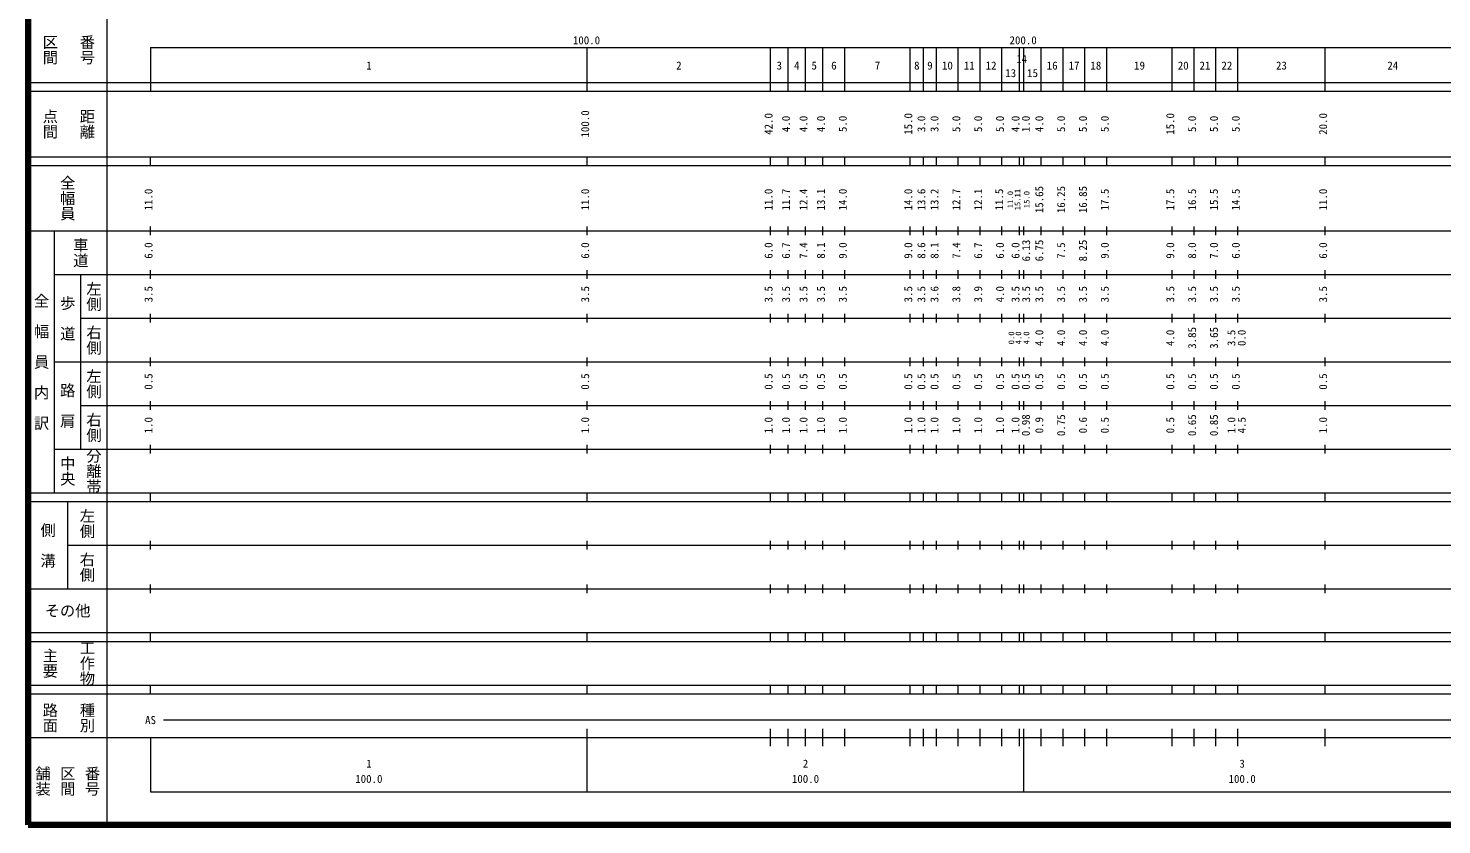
# Model space of a CAD drawing. Units: millimetres on the paper. Extents: x 40 to 680, y 20 to 380.
# Drawn here: x 40 to 363.7, y 20 to 202.4 of the extents above; entities that cross this region are included whole.
import ezdxf
from ezdxf.enums import TextEntityAlignment as Align

# ---------------------------------------------------------------- set-up
doc = ezdxf.new("R2010")
doc.units = ezdxf.units.MM
doc.layers.add('M-TTL', color=2, linetype='Continuous', lineweight=140)
doc.layers.add('M-TTL-BAND', color=7, linetype='Continuous', lineweight=13)
doc.styles.add('@ＭＳ ゴシック', font='')
doc.styles.add('ＭＳ ゴシック', font='')
doc.styles.get('@ＭＳ ゴシック').set_extended_font_data('@MS Gothic')
doc.styles.get('ＭＳ ゴシック').set_extended_font_data('MS Gothic')

msp = doc.modelspace()

# ---------------------------------------------------------------- linework, layer by layer
at = {"layer": 'M-TTL'}
for p, q in [((40, 380), (40, 20)), ((40, 20), (680, 20))]:
    msp.add_line(p, q, dxfattribs=at)
at = {"layer": 'M-TTL-BAND'}
for p, q in [((58, 370), (58, 20)), ((68, 198), (579, 198)), ((68, 198), (68, 188)), ((168, 188), (168, 198)), ((210, 188), (210, 198)), ((214, 188), (214, 198)), ((218, 188), (218, 198)), ((222, 188), (222, 198)), ((227, 188), (227, 198)), ((242, 188), (242, 198)), ((245, 188), (245, 198)), ((248, 188), (248, 198)), ((253, 188), (253, 198)), ((258, 188), (258, 198)), ((263, 188), (263, 198)), ((267, 188), (267, 198)), ((268, 188), (268, 198)), ((272, 188), (272, 198)), ((277, 188), (277, 198)), ((282, 188), (282, 198)), ((287, 188), (287, 198)), ((302, 188), (302, 198)), ((307, 188), (307, 198)), ((312, 188), (312, 198)), ((317, 188), (317, 198)), ((337, 188), (337, 198)), ((40, 190), (579, 190)), ((40, 188), (579, 188)), ((40, 173), (579, 173)), ((68, 171), (68, 173)), ((168, 171), (168, 173)), ((210, 171), (210, 173)), ((214, 171), (214, 173)), ((218, 171), (218, 173)), ((222, 171), (222, 173)), ((227, 171), (227, 173)), ((242, 171), (242, 173)), ((245, 171), (245, 173)), ((248, 171), (248, 173)), ((253, 171), (253, 173)), ((258, 171), (258, 173)), ((263, 171), (263, 173)), ((267, 171), (267, 173)), ((268, 171), (268, 173)), ((272, 171), (272, 173)), ((277, 171), (277, 173)), ((282, 171), (282, 173)), ((287, 171), (287, 173)), ((302, 171), (302, 173)), ((307, 171), (307, 173)), ((312, 171), (312, 173)), ((317, 171), (317, 173)), ((337, 171), (337, 173)), ((40, 171), (579, 171)), ((40, 156), (579, 156)), ((46, 96), (46, 156)), ((68, 155), (68, 157)), ((168, 155), (168, 157)), ((210, 155), (210, 157)), ((214, 155), (214, 157)), ((218, 155), (218, 157)), ((222, 155), (222, 157)), ((227, 155), (227, 157)), ((242, 155), (242, 157)), ((245, 155), (245, 157)), ((248, 155), (248, 157)), ((253, 155), (253, 157)), ((258, 155), (258, 157)), ((263, 155), (263, 157)), ((267, 155), (267, 157)), ((268, 155), (268, 157)), ((272, 155), (272, 157)), ((277, 155), (277, 157)), ((282, 155), (282, 157)), ((287, 155), (287, 157)), ((302, 155), (302, 157)), ((307, 155), (307, 157)), ((312, 155), (312, 157)), ((317, 155), (317, 157)), ((337, 155), (337, 157)), ((46, 146), (579, 146)), ((52, 146), (52, 106)), ((68, 145), (68, 147)), ((168, 145), (168, 147)), ((210, 145), (210, 147)), ((214, 145), (214, 147)), ((218, 145), (218, 147)), ((222, 145), (222, 147)), ((227, 145), (227, 147)), ((242, 145), (242, 147)), ((245, 145), (245, 147)), ((248, 145), (248, 147)), ((253, 145), (253, 147)), ((258, 145), (258, 147)), ((263, 145), (263, 147)), ((267, 145), (267, 147)), ((268, 145), (268, 147)), ((272, 145), (272, 147)), ((277, 145), (277, 147)), ((282, 145), (282, 147)), ((287, 145), (287, 147)), ((302, 145), (302, 147)), ((307, 145), (307, 147)), ((312, 145), (312, 147)), ((317, 145), (317, 147)), ((337, 145), (337, 147)), ((52, 136), (579, 136)), ((68, 135), (68, 137)), ((168, 135), (168, 137)), ((210, 135), (210, 137)), ((214, 135), (214, 137)), ((218, 135), (218, 137)), ((222, 135), (222, 137)), ((227, 135), (227, 137)), ((242, 135), (242, 137)), ((245, 135), (245, 137)), ((248, 135), (248, 137)), ((253, 135), (253, 137)), ((258, 135), (258, 137)), ((263, 135), (263, 137)), ((267, 135), (267, 137)), ((268, 135), (268, 137)), ((272, 135), (272, 137)), ((277, 135), (277, 137)), ((282, 135), (282, 137)), ((287, 135), (287, 137)), ((302, 135), (302, 137)), ((307, 135), (307, 137)), ((312, 135), (312, 137)), ((317, 135), (317, 137)), ((337, 135), (337, 137)), ((68, 125), (68, 127)), ((168, 125), (168, 127)), ((210, 125), (210, 127)), ((214, 125), (214, 127)), ((218, 125), (218, 127)), ((222, 125), (222, 127)), ((227, 125), (227, 127)), ((242, 125), (242, 127)), ((245, 125), (245, 127)), ((248, 125), (248, 127)), ((253, 125), (253, 127)), ((258, 125), (258, 127)), ((263, 125), (263, 127)), ((267, 125), (267, 127)), ((268, 125), (268, 127)), ((272, 125), (272, 127)), ((277, 125), (277, 127)), ((282, 125), (282, 127)), ((287, 125), (287, 127)), ((302, 125), (302, 127)), ((307, 125), (307, 127)), ((312, 125), (312, 127)), ((317, 125), (317, 127)), ((337, 125), (337, 127)), ((46, 126), (579, 126)), ((68, 115), (68, 117)), ((168, 115), (168, 117)), ((210, 115), (210, 117)), ((214, 115), (214, 117)), ((218, 115), (218, 117)), ((222, 115), (222, 117)), ((227, 115), (227, 117)), ((242, 115), (242, 117)), ((245, 115), (245, 117)), ((248, 115), (248, 117)), ((253, 115), (253, 117)), ((258, 115), (258, 117)), ((263, 115), (263, 117)), ((267, 115), (267, 117)), ((268, 115), (268, 117)), ((272, 115), (272, 117)), ((277, 115), (277, 117)), ((282, 115), (282, 117)), ((287, 115), (287, 117)), ((302, 115), (302, 117)), ((307, 115), (307, 117)), ((312, 115), (312, 117)), ((317, 115), (317, 117)), ((337, 115), (337, 117)), ((52, 116), (579, 116)), ((68, 105), (68, 107)), ((168, 105), (168, 107)), ((210, 105), (210, 107)), ((214, 105), (214, 107)), ((218, 105), (218, 107)), ((222, 105), (222, 107)), ((227, 105), (227, 107)), ((242, 105), (242, 107)), ((245, 105), (245, 107)), ((248, 105), (248, 107)), ((253, 105), (253, 107)), ((258, 105), (258, 107)), ((263, 105), (263, 107)), ((267, 105), (267, 107)), ((268, 105), (268, 107)), ((272, 105), (272, 107)), ((277, 105), (277, 107)), ((282, 105), (282, 107)), ((287, 105), (287, 107)), ((302, 105), (302, 107)), ((307, 105), (307, 107)), ((312, 105), (312, 107)), ((317, 105), (317, 107)), ((337, 105), (337, 107)), ((46, 106), (579, 106)), ((40, 96), (579, 96)), ((40, 94), (579, 94)), ((49, 94), (49, 74)), ((68, 94), (68, 96)), ((168, 94), (168, 96)), ((210, 94), (210, 96)), ((214, 94), (214, 96)), ((218, 94), (218, 96)), ((222, 94), (222, 96)), ((227, 94), (227, 96)), ((242, 94), (242, 96)), ((245, 94), (245, 96)), ((248, 94), (248, 96)), ((253, 94), (253, 96)), ((258, 94), (258, 96)), ((263, 94), (263, 96)), ((267, 94), (267, 96)), ((268, 94), (268, 96)), ((272, 94), (272, 96)), ((277, 94), (277, 96)), ((282, 94), (282, 96)), ((287, 94), (287, 96)), ((302, 94), (302, 96)), ((307, 94), (307, 96)), ((312, 94), (312, 96)), ((317, 94), (317, 96)), ((337, 94), (337, 96)), ((68, 83), (68, 85)), ((168, 83), (168, 85)), ((210, 83), (210, 85)), ((214, 83), (214, 85)), ((218, 83), (218, 85)), ((222, 83), (222, 85)), ((227, 83), (227, 85)), ((242, 83), (242, 85)), ((245, 83), (245, 85)), ((248, 83), (248, 85)), ((253, 83), (253, 85)), ((258, 83), (258, 85)), ((263, 83), (263, 85)), ((267, 83), (267, 85)), ((268, 83), (268, 85)), ((272, 83), (272, 85)), ((277, 83), (277, 85)), ((282, 83), (282, 85)), ((287, 83), (287, 85)), ((302, 83), (302, 85)), ((307, 83), (307, 85)), ((312, 83), (312, 85)), ((317, 83), (317, 85)), ((337, 83), (337, 85)), ((49, 84), (579, 84)), ((68, 73), (68, 75)), ((168, 73), (168, 75)), ((210, 73), (210, 75)), ((214, 73), (214, 75)), ((218, 73), (218, 75)), ((222, 73), (222, 75)), ((227, 73), (227, 75)), ((242, 73), (242, 75)), ((245, 73), (245, 75)), ((248, 73), (248, 75)), ((253, 73), (253, 75)), ((258, 73), (258, 75)), ((263, 73), (263, 75)), ((267, 73), (267, 75)), ((268, 73), (268, 75)), ((272, 73), (272, 75)), ((277, 73), (277, 75)), ((282, 73), (282, 75)), ((287, 73), (287, 75)), ((302, 73), (302, 75)), ((307, 73), (307, 75)), ((312, 73), (312, 75)), ((317, 73), (317, 75)), ((337, 73), (337, 75)), ((40, 74), (579, 74)), ((40, 64), (579, 64)), ((40, 62), (579, 62)), ((68, 62), (68, 64)), ((168, 62), (168, 64)), ((210, 62), (210, 64)), ((214, 62), (214, 64)), ((218, 62), (218, 64)), ((222, 62), (222, 64)), ((227, 62), (227, 64)), ((242, 62), (242, 64)), ((245, 62), (245, 64)), ((248, 62), (248, 64)), ((253, 62), (253, 64)), ((258, 62), (258, 64)), ((263, 62), (263, 64)), ((267, 62), (267, 64)), ((268, 62), (268, 64)), ((272, 62), (272, 64)), ((277, 62), (277, 64)), ((282, 62), (282, 64)), ((287, 62), (287, 64)), ((302, 62), (302, 64)), ((307, 62), (307, 64)), ((312, 62), (312, 64)), ((317, 62), (317, 64)), ((337, 62), (337, 64)), ((40, 52), (579, 52)), ((68, 50), (68, 52)), ((168, 50), (168, 52)), ((210, 50), (210, 52)), ((214, 50), (214, 52)), ((218, 50), (218, 52)), ((222, 50), (222, 52)), ((227, 50), (227, 52)), ((242, 50), (242, 52)), ((245, 50), (245, 52)), ((248, 50), (248, 52)), ((253, 50), (253, 52)), ((258, 50), (258, 52)), ((263, 50), (263, 52)), ((267, 50), (267, 52)), ((268, 50), (268, 52)), ((272, 50), (272, 52)), ((277, 50), (277, 52)), ((282, 50), (282, 52)), ((287, 50), (287, 52)), ((302, 50), (302, 52)), ((307, 50), (307, 52)), ((312, 50), (312, 52)), ((317, 50), (317, 52)), ((337, 50), (337, 52)), ((40, 50), (579, 50)), ((71, 44), (575, 44)), ((40, 40), (579, 40)), ((68, 40), (68, 27.5)), ((168, 27.5), (168, 42)), ((210, 38), (210, 42)), ((214, 38), (214, 42)), ((218, 38), (218, 42)), ((222, 38), (222, 42)), ((227, 38), (227, 42)), ((242, 38), (242, 42)), ((245, 38), (245, 42)), ((248, 38), (248, 42)), ((253, 38), (253, 42)), ((258, 38), (258, 42)), ((263, 38), (263, 42)), ((267, 38), (267, 42)), ((268, 27.5), (268, 42)), ((272, 38), (272, 42)), ((277, 38), (277, 42)), ((282, 38), (282, 42)), ((287, 38), (287, 42)), ((302, 38), (302, 42)), ((307, 38), (307, 42)), ((312, 38), (312, 42)), ((317, 38), (317, 42)), ((337, 38), (337, 42)), ((68, 27.5), (579, 27.5))]:
    msp.add_line(p, q, dxfattribs=at)

# ---------------------------------------------------------------- texts
at = {"layer": 'M-TTL-BAND', "style": '@ＭＳ ゴシック'}
for s, p in [('番号', (53.5, 197.5)), ('区間', (45, 197.5)), ('点間', (45, 180.5)), ('距離', (53.5, 180.5)), ('全幅員', (49, 163.5)), ('車道', (52, 151)), ('左側', (55, 141)), ('全\u3000幅\u3000員\u3000内\u3000訳', (43, 126)), ('歩\u3000道', (49, 136)), ('右側', (55, 131)), ('左側', (55, 121)), ('路\u3000肩', (49, 116)), ('右側', (55, 111)), ('中央', (49, 101)), ('分離帯', (55, 101)), ('左側', (53.5, 89)), ('側\u3000溝', (44.5, 84)), ('右側', (53.5, 79)), ('工作物', (53.5, 57)), ('主要', (45, 57)), ('路面', (45, 44.5)), ('種別', (53.5, 44.5)), ('舗装', (43.333, 30)), ('区間', (49, 30)), ('番号', (54.667, 30))]:
    msp.add_text(s, height=2.566, rotation=270, dxfattribs=at).set_placement(p, align=Align.MIDDLE_CENTER)
at = {"layer": 'M-TTL-BAND', "style": 'ＭＳ ゴシック'}
for s, p in [('100.0', (167.844, 198.195)), ('200.0', (267.844, 198.195)), ('1', (118, 192.405)), ('2', (189, 192.405)), ('3', (212, 192.405)), ('4', (216, 192.405)), ('5', (220, 192.405)), ('6', (224.5, 192.405)), ('7', (234.5, 192.405)), ('8', (243.5, 192.405)), ('9', (246.5, 192.405)), ('10', (250.5, 192.405)), ('11', (255.5, 192.405)), ('12', (260.5, 192.405)), ('14', (267.5, 193.902)), ('16', (274.5, 192.405)), ('17', (279.5, 192.405)), ('18', (284.5, 192.405)), ('19', (294.5, 192.405)), ('20', (304.5, 192.405)), ('21', (309.5, 192.405)), ('22', (314.5, 192.405)), ('23', (327, 192.405)), ('24', (352.5, 192.405)), ('13', (265, 190.682)), ('15', (270, 190.682)), ('AS', (68, 42.5)), ('1', (118, 32.523)), ('2', (218, 32.523)), ('3', (318, 32.523)), ('100.0', (118, 29.033)), ('100.0', (218, 29.033)), ('100.0', (318, 29.033))]:
    msp.add_text(s, height=1.833, dxfattribs=at).set_placement(p, align=Align.BOTTOM_CENTER)
for s, p in [('100.0', (169, 180.5)), ('42.0', (211, 180.5)), ('4.0', (215, 180.5)), ('4.0', (219, 180.5)), ('4.0', (223, 180.5)), ('5.0', (228, 180.5)), ('15.0', (243, 180.5)), ('3.0', (246, 180.5)), ('3.0', (249, 180.5)), ('5.0', (254, 180.5)), ('5.0', (259, 180.5)), ('5.0', (264, 180.5)), ('4.0', (267.556, 180.5)), ('1.0', (269.919, 180.5)), ('4.0', (273, 180.5)), ('5.0', (278, 180.5)), ('5.0', (283, 180.5)), ('5.0', (288, 180.5)), ('15.0', (303, 180.5)), ('5.0', (308, 180.5)), ('5.0', (313, 180.5)), ('5.0', (318, 180.5)), ('20.0', (338, 180.5)), ('11.0', (69, 163.174)), ('11.0', (169, 163.174)), ('11.0', (211, 163.174)), ('11.7', (215, 163.174)), ('12.4', (219, 163.174)), ('13.1', (223, 163.174)), ('14.0', (228, 163.174)), ('14.0', (243, 163.174)), ('13.6', (246, 163.174)), ('13.2', (249, 163.174)), ('12.7', (254, 163.174)), ('12.1', (259, 163.174)), ('11.5', (263.812, 163.174)), ('15.65', (273, 163.174)), ('16.25', (278, 163.174)), ('16.85', (283, 163.174)), ('17.5', (288, 163.174)), ('17.5', (303, 163.174)), ('16.5', (308, 163.174)), ('15.5', (313, 163.174)), ('14.5', (318, 163.174)), ('11.0', (338, 163.174)), ('6.0', (69, 151.5)), ('6.0', (169, 151.5)), ('6.0', (211, 151.5)), ('6.7', (215, 151.5)), ('7.4', (219, 151.5)), ('8.1', (223, 151.5)), ('9.0', (228, 151.5)), ('9.0', (243, 151.5)), ('8.6', (246, 151.5)), ('8.1', (249, 151.5)), ('7.4', (254, 151.5)), ('6.7', (259, 151.5)), ('6.0', (264, 151.5)), ('6.0', (267.556, 151.5)), ('6.13', (269.99, 151.5)), ('6.75', (273, 151.5)), ('7.5', (278, 151.5)), ('8.25', (283, 151.5)), ('9.0', (288, 151.5)), ('9.0', (303, 151.5)), ('8.0', (308, 151.5)), ('7.0', (313, 151.5)), ('6.0', (318, 151.5)), ('6.0', (338, 151.5)), ('3.5', (69, 141.5)), ('3.5', (169, 141.5)), ('3.5', (211, 141.5)), ('3.5', (215, 141.5)), ('3.5', (219, 141.5)), ('3.5', (223, 141.5)), ('3.5', (228, 141.5)), ('3.5', (243, 141.5)), ('3.5', (246, 141.5)), ('3.6', (249, 141.5)), ('3.8', (254, 141.5)), ('3.9', (259, 141.5)), ('4.0', (264, 141.5)), ('3.5', (267.556, 141.5)), ('3.5', (269.99, 141.5)), ('3.5', (273, 141.5)), ('3.5', (278, 141.5)), ('3.5', (283, 141.5)), ('3.5', (288, 141.5)), ('3.5', (303, 141.5)), ('3.5', (308, 141.5)), ('3.5', (313, 141.5)), ('3.5', (318, 141.5)), ('3.5', (338, 141.5)), ('4.0', (273, 131.5)), ('4.0', (278, 131.5)), ('4.0', (283, 131.5)), ('4.0', (288, 131.5)), ('4.0', (303, 131.5)), ('3.85', (308, 131.5)), ('3.65', (313, 131.5)), ('3.5', (317, 131.5)), ('0.0', (319.37, 131.5)), ('0.5', (69, 121.5)), ('0.5', (169, 121.5)), ('0.5', (211, 121.5)), ('0.5', (215, 121.5)), ('0.5', (219, 121.5)), ('0.5', (223, 121.5)), ('0.5', (228, 121.5)), ('0.5', (243, 121.5)), ('0.5', (246, 121.5)), ('0.5', (249, 121.5)), ('0.5', (254, 121.5)), ('0.5', (259, 121.5)), ('0.5', (264, 121.5)), ('0.5', (267.556, 121.5)), ('0.5', (269.919, 121.5)), ('0.5', (273, 121.5)), ('0.5', (278, 121.5)), ('0.5', (283, 121.5)), ('0.5', (288, 121.5)), ('0.5', (303, 121.5)), ('0.5', (308, 121.5)), ('0.5', (313, 121.5)), ('0.5', (318, 121.5)), ('0.5', (338, 121.5)), ('0.98', (269.919, 111.5)), ('0.75', (278, 111.5)), ('0.65', (308, 111.5)), ('0.85', (313, 111.5)), ('1.0', (69, 111.5)), ('1.0', (169, 111.5)), ('1.0', (211, 111.5)), ('1.0', (215, 111.5)), ('1.0', (219, 111.5)), ('1.0', (223, 111.5)), ('1.0', (228, 111.5)), ('1.0', (243, 111.5)), ('1.0', (246, 111.5)), ('1.0', (249, 111.5)), ('1.0', (254, 111.5)), ('1.0', (259, 111.5)), ('1.0', (264, 111.5)), ('1.0', (267.556, 111.5)), ('0.9', (273, 111.5)), ('0.6', (283, 111.5)), ('0.5', (288, 111.5)), ('0.5', (303, 111.5)), ('1.0', (317, 111.5)), ('4.5', (319.37, 111.5)), ('1.0', (338, 111.5))]:
    msp.add_text(s, height=1.833, rotation=90, dxfattribs=at).set_placement(p, align=Align.BOTTOM_CENTER)
at = {"layer": 'M-TTL-BAND', "style": 'ＭＳ ゴシック', "width": 1.1}
for s, p in [('15.11', (267.603, 163.174)), ('11.0', (265.951, 163.174)), ('15.0', (269.697, 163.174)), ('0.0', (266.194, 131.5)), ('4.0', (267.804, 131.5)), ('4.0', (269.65, 131.5))]:
    msp.add_text(s, height=1.32, rotation=90, dxfattribs=at).set_placement(p, align=Align.BOTTOM_CENTER)
at = {"layer": 'M-TTL-BAND', "style": 'ＭＳ ゴシック'}
msp.add_text('その他', height=2.566, dxfattribs=at).set_placement((49, 69), align=Align.MIDDLE_CENTER)

doc.saveas('drawing.dxf')
